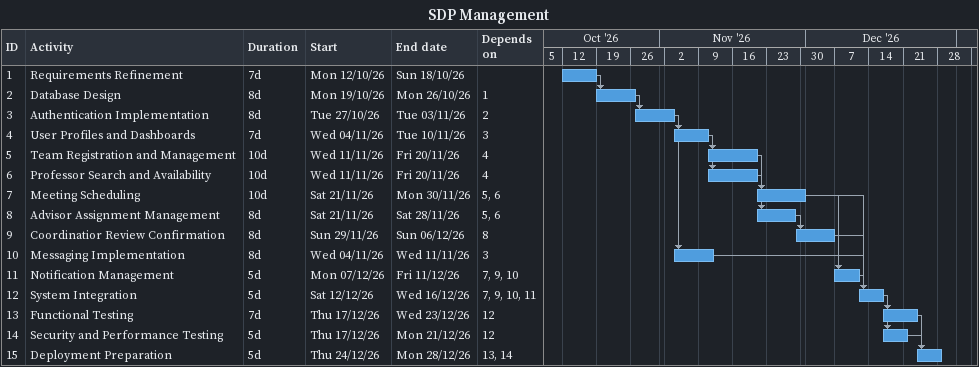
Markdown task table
SDP Management

| ID | Task | Duration | Start | Finish | Predecessors |
|---|---|---|---|---|---|
| 1 | Requirements Refinement | 7d | 2026-10-12 | 2026-10-18 |  |
| 2 | Database Design | 8d | 2026-10-19 | 2026-10-26 | 1 |
| 3 | Authentication Implementation | 8d | 2026-10-27 | 2026-11-03 | 2 |
| 4 | User Profiles and Dashboards | 7d | 2026-11-04 | 2026-11-10 | 3 |
| 5 | Team Registration and Management | 10d | 2026-11-11 | 2026-11-20 | 4 |
| 6 | Professor Search and Availability | 10d | 2026-11-11 | 2026-11-20 | 4 |
| 7 | Meeting Scheduling | 10d | 2026-11-21 | 2026-11-30 | 5, 6 |
| 8 | Advisor Assignment Management | 8d | 2026-11-21 | 2026-11-28 | 5, 6 |
| 9 | Coordinatior Review Confirmation | 8d | 2026-11-29 | 2026-12-06 | 8 |
| 10 | Messaging Implementation | 8d | 2026-11-04 | 2026-11-11 | 3 |
| 11 | Notification Management | 5d | 2026-12-07 | 2026-12-11 | 7, 9, 10 |
| 12 | System Integration | 5d | 2026-12-12 | 2026-12-16 | 7, 9, 10, 11 |
| 13 | Functional Testing | 7d | 2026-12-17 | 2026-12-23 | 12 |
| 14 | Security and Performance Testing | 5d | 2026-12-17 | 2026-12-21 | 12 |
| 15 | Deployment Preparation | 5d | 2026-12-24 | 2026-12-28 | 13, 14 |
